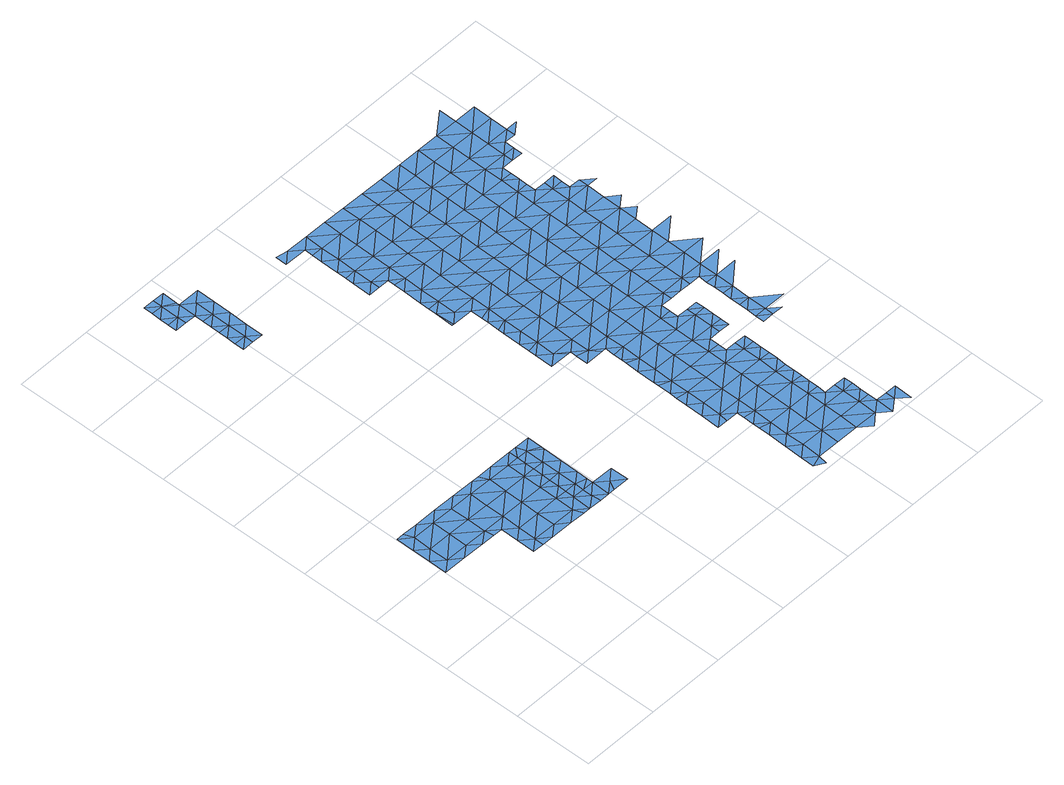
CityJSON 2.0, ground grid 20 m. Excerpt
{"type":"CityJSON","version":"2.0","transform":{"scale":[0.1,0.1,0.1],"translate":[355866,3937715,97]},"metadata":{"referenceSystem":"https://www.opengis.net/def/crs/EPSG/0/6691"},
"CityObjects":{
"waterbody1":{"type":"WaterBody","attributes":{"name":"9","class":"1140","function":"1","WaterBodyRiverFloodingRiskAttribute.description":"5","WaterBodyRiverFloodingRiskAttribute.rankOrg":"1","WaterBodyRiverFloodingRiskAttribute.adminType":"2","WaterBodyRiverFloodingRiskAttribute.scale":"L1"},"geometry":[{"type":"MultiSurface","lod":"1","boundaries":[[[0,1,2]],[[3,2,1]],[[3,4,2]],[[4,5,6]],[[7,6,5]],[[6,7,8]],[[6,8,9]],[[9,8,10]],[[11,10,8]],[[12,13,14]],[[15,16,17]],[[18,19,13]],[[20,21,22]],[[23,24,25]],[[26,27,28]],[[27,29,28]],[[30,31,28]],[[28,29,30]],[[32,33,7]],[[34,32,7]],[[35,36,37]],[[38,31,30]],[[39,31,38]],[[39,1,31]],[[40,31,1]],[[40,25,31]],[[25,28,31]],[[25,26,28]],[[24,26,25]],[[20,23,21]],[[23,25,21]],[[21,25,41]],[[13,21,41]],[[22,21,13]],[[19,22,13]],[[16,42,17]],[[42,18,17]],[[43,17,18]],[[44,17,43]],[[44,15,17]],[[45,12,46]],[[46,12,47]],[[47,12,14]],[[13,41,14]],[[48,49,50]],[[41,25,40]],[[36,50,0]],[[51,40,1]],[[0,2,6]],[[39,3,1]],[[4,6,2]],[[7,5,34]],[[33,8,7]],[[0,6,9]],[[52,9,10]],[[11,8,33]],[[11,53,10]],[[12,45,43]],[[43,18,12]],[[12,18,13]],[[53,54,10]],[[52,10,54]],[[54,37,52]],[[36,0,9]],[[52,36,9]],[[37,36,52]],[[36,48,50]],[[48,36,35]],[[47,55,46]],[[49,14,41]],[[49,41,50]],[[50,41,40]],[[50,40,51]],[[50,51,0]],[[0,51,1]],[[56,55,57]],[[57,49,58]],[[56,57,59]],[[57,58,59]],[[58,49,48]],[[55,47,57]],[[57,47,14]],[[57,14,49]]]}]},
"waterbody2":{"type":"WaterBody","attributes":{"name":"9","class":"1140","function":"1","WaterBodyRiverFloodingRiskAttribute.description":"5","WaterBodyRiverFloodingRiskAttribute.rankOrg":"2","WaterBodyRiverFloodingRiskAttribute.adminType":"2","WaterBodyRiverFloodingRiskAttribute.scale":"L1"},"geometry":[{"type":"MultiSurface","lod":"1","boundaries":[[[42,60,18]],[[19,18,60]],[[20,22,61]],[[61,22,60]],[[62,27,63]],[[24,64,26]],[[61,23,20]],[[65,61,60]],[[65,60,66]],[[67,68,64]],[[42,66,60]],[[60,22,19]],[[69,70,63]],[[69,63,68]],[[68,63,64]],[[64,63,26]],[[26,63,27]],[[62,29,27]],[[24,23,64]],[[61,64,23]],[[61,67,64]],[[65,67,61]],[[62,63,70]],[[42,16,66]]]}]},
"waterbody3":{"type":"WaterBody","attributes":{"name":"9","class":"1140","function":"1","WaterBodyRiverFloodingRiskAttribute.description":"5","WaterBodyRiverFloodingRiskAttribute.rankOrg":"2","WaterBodyRiverFloodingRiskAttribute.adminType":"2","WaterBodyRiverFloodingRiskAttribute.scale":"L1"},"geometry":[{"type":"MultiSurface","lod":"1","boundaries":[[[71,72,73]],[[74,72,71]],[[71,15,74]],[[71,16,15]],[[73,16,71]]]}]},
"waterbody4":{"type":"WaterBody","attributes":{"name":"9","class":"1140","function":"1","WaterBodyRiverFloodingRiskAttribute.description":"5","WaterBodyRiverFloodingRiskAttribute.rankOrg":"2","WaterBodyRiverFloodingRiskAttribute.adminType":"2","WaterBodyRiverFloodingRiskAttribute.scale":"L1"},"geometry":[{"type":"MultiSurface","lod":"1","boundaries":[[[75,76,77]],[[77,76,78]],[[79,80,75]],[[81,82,83]],[[81,84,82]],[[84,85,86]],[[85,87,86]],[[76,80,88]],[[88,89,76]],[[79,75,90]],[[86,87,91]],[[92,82,93]],[[93,82,94]],[[94,82,86]],[[90,94,86]],[[95,94,90]],[[75,95,90]],[[95,75,96]],[[95,96,97]],[[98,83,82]],[[98,82,92]],[[94,95,97]],[[77,96,75]],[[91,90,86]],[[86,82,84]],[[75,80,76]],[[99,100,101]],[[99,101,102]],[[103,102,101]],[[101,89,103]],[[76,89,101]],[[101,78,76]],[[78,101,100]]]}]},
"waterbody5":{"type":"WaterBody","attributes":{"name":"9","class":"1140","function":"1","WaterBodyRiverFloodingRiskAttribute.description":"5","WaterBodyRiverFloodingRiskAttribute.rankOrg":"2","WaterBodyRiverFloodingRiskAttribute.adminType":"2","WaterBodyRiverFloodingRiskAttribute.scale":"L1"},"geometry":[{"type":"MultiSurface","lod":"1","boundaries":[[[104,105,106]],[[106,107,104]],[[104,108,105]],[[109,110,111]],[[112,105,108]],[[109,111,113]],[[114,115,116]],[[108,117,112]],[[118,119,120]],[[121,122,114]],[[116,121,114]],[[123,110,109]],[[124,112,117]],[[115,125,116]],[[126,110,123]],[[127,128,129]],[[119,130,120]],[[131,132,133]],[[117,134,124]],[[135,122,121]],[[126,136,137]],[[109,113,138]],[[104,139,108]],[[134,140,141]],[[142,130,119]],[[141,124,134]],[[121,143,135]],[[131,144,132]],[[145,146,133]],[[136,126,123]],[[125,147,116]],[[135,143,148]],[[132,145,133]],[[149,150,140]],[[151,137,136]],[[152,153,154]],[[138,155,109]],[[108,139,117]],[[152,120,153]],[[146,145,156]],[[157,123,109]],[[120,130,153]],[[148,158,159]],[[149,140,134]],[[127,129,160]],[[144,161,132]],[[143,158,148]],[[162,163,164]],[[162,151,163]],[[165,166,147]],[[167,168,156]],[[138,150,149]],[[159,158,169]],[[165,170,166]],[[171,166,170]],[[151,136,163]],[[155,157,109]],[[104,172,139]],[[149,155,138]],[[173,174,164]],[[167,156,145]],[[175,154,176]],[[121,116,177]],[[163,173,164]],[[139,178,117]],[[179,180,169]],[[154,153,176]],[[116,147,177]],[[181,145,132]],[[158,179,169]],[[161,181,132]],[[130,182,153]],[[121,183,143]],[[168,184,185]],[[182,130,142]],[[136,123,157]],[[147,166,177]],[[186,175,187]],[[188,189,174]],[[185,184,160]],[[142,180,179]],[[184,168,167]],[[173,188,174]],[[134,117,190]],[[175,176,187]],[[161,186,187]],[[157,191,136]],[[192,166,171]],[[121,177,193]],[[187,181,161]],[[127,160,194]],[[190,117,178]],[[145,195,167]],[[149,134,190]],[[182,196,153]],[[182,142,179]],[[163,136,191]],[[172,197,139]],[[198,189,188]],[[181,195,145]],[[198,199,200]],[[158,143,183]],[[192,201,166]],[[202,173,163]],[[188,199,198]],[[176,153,196]],[[121,193,183]],[[191,203,163]],[[160,184,194]],[[200,199,192]],[[166,204,177]],[[205,187,176]],[[183,206,158]],[[204,193,177]],[[197,207,139]],[[139,208,178]],[[179,158,206]],[[209,188,173]],[[149,190,210]],[[199,201,192]],[[155,149,211]],[[212,213,167]],[[213,194,184]],[[214,176,196]],[[211,149,210]],[[202,163,203]],[[167,195,212]],[[184,167,213]],[[178,215,190]],[[216,199,188]],[[166,201,204]],[[157,155,217]],[[181,187,205]],[[176,214,205]],[[181,218,195]],[[179,206,219]],[[182,179,220]],[[217,155,211]],[[139,207,208]],[[209,173,202]],[[221,210,190]],[[216,201,199]],[[222,223,193]],[[220,179,219]],[[196,182,220]],[[222,193,204]],[[191,157,224]],[[218,181,205]],[[183,193,223]],[[225,212,195]],[[215,221,190]],[[226,227,197]],[[221,211,210]],[[228,194,213]],[[224,157,217]],[[203,191,224]],[[197,227,207]],[[178,208,215]],[[223,229,183]],[[229,219,206]],[[188,209,216]],[[214,196,230]],[[231,195,218]],[[206,183,229]],[[196,220,230]],[[202,203,232]],[[207,233,208]],[[212,234,213]],[[235,236,201]],[[211,237,217]],[[238,222,204]],[[203,224,232]],[[225,234,212]],[[234,228,213]],[[201,216,235]],[[204,201,236]],[[208,239,215]],[[195,231,225]],[[219,240,220]],[[214,230,241]],[[205,214,242]],[[209,202,243]],[[237,211,221]],[[236,238,204]],[[217,244,224]],[[238,223,222]],[[207,227,233]],[[243,202,232]],[[239,245,215]],[[242,214,241]],[[218,205,242]],[[245,246,215]],[[215,246,221]],[[208,247,239]],[[219,229,248]],[[224,249,232]],[[216,209,250]],[[208,233,247]],[[250,209,243]],[[240,219,248]],[[230,220,240]],[[251,235,216]],[[217,237,244]],[[246,252,221]],[[253,237,221]],[[231,218,254]],[[227,255,233]],[[252,253,221]],[[254,218,242]],[[238,256,223]],[[223,257,229]],[[258,259,232]],[[240,260,230]],[[224,261,249]],[[254,262,231]],[[231,263,225]],[[227,264,255]],[[232,249,258]],[[228,234,265]],[[256,257,223]],[[243,232,259]],[[266,239,247]],[[257,248,229]],[[267,216,250]],[[241,230,260]],[[224,244,261]],[[268,244,237]],[[269,270,233]],[[271,242,241]],[[272,268,237]],[[233,255,269]],[[237,253,272]],[[247,233,270]],[[264,273,255]],[[236,235,251]],[[216,267,251]],[[247,274,266]],[[275,249,261]],[[243,276,250]],[[234,225,263]],[[277,274,247]],[[278,241,260]],[[279,267,250]],[[242,271,254]],[[280,281,244]],[[231,262,263]],[[257,282,248]],[[244,281,261]],[[248,283,240]],[[234,284,265]],[[247,270,277]],[[285,276,243]],[[244,268,280]],[[243,259,285]],[[286,255,273]],[[287,256,238]],[[288,236,251]],[[276,279,250]],[[261,289,275]],[[240,283,260]],[[241,278,271]],[[238,236,287]],[[254,290,262]],[[291,289,261]],[[285,259,292]],[[291,261,281]],[[293,294,267]],[[271,290,254]],[[234,263,284]],[[287,236,288]],[[267,279,293]],[[273,295,286]],[[251,267,294]],[[296,295,273]],[[248,282,283]],[[260,297,278]],[[287,298,256]],[[256,299,257]],[[300,263,262]],[[283,297,260]],[[292,301,285]],[[290,302,262]],[[265,284,303]],[[304,288,251]],[[305,279,276]],[[300,284,263]],[[306,276,285]],[[307,306,285]],[[297,308,278]],[[278,309,271]],[[307,285,301]],[[299,256,298]],[[251,294,304]],[[282,257,299]],[[310,287,288]],[[311,305,276]],[[312,304,294]],[[300,262,302]],[[271,309,290]],[[299,313,282]],[[282,314,283]],[[311,276,306]],[[300,315,284]],[[316,310,288]],[[316,288,304]],[[317,305,311]],[[303,284,315]],[[318,297,283]],[[278,308,309]],[[309,319,290]],[[290,320,302]],[[312,321,304]],[[315,322,303]],[[298,287,310]],[[314,282,313]],[[323,299,298]],[[297,318,308]],[[302,324,300]],[[325,323,298]],[[321,326,304]],[[323,313,299]],[[304,326,316]],[[325,298,310]],[[283,314,318]],[[327,309,308]],[[290,319,320]],[[328,314,313]],[[329,330,331]],[[316,332,310]],[[315,300,324]],[[333,308,318]],[[326,332,316]],[[309,327,319]],[[302,320,324]],[[334,329,335]],[[324,336,315]],[[329,331,335]],[[321,337,326]],[[315,338,322]],[[339,325,310]],[[340,341,342]],[[328,313,323]],[[336,338,315]],[[343,318,314]],[[340,334,335]],[[342,334,340]],[[308,333,327]],[[332,339,310]],[[331,344,335]],[[319,345,320]],[[337,346,326]],[[347,343,314]],[[343,333,318]],[[348,349,350]],[[325,351,323]],[[347,314,328]],[[348,341,340]],[[350,341,348]],[[352,319,327]],[[339,351,325]],[[353,340,335]],[[345,319,352]],[[324,320,345]],[[354,326,346]],[[355,327,333]],[[356,349,348]],[[357,349,356]],[[351,358,323]],[[323,359,328]],[[346,357,356]],[[345,360,324]],[[361,355,333]],[[332,362,339]],[[355,352,327]],[[328,359,347]],[[361,333,343]],[[332,326,362]],[[354,346,356]],[[336,324,363]],[[326,354,362]],[[323,358,359]],[[363,324,360]],[[348,364,356]],[[363,365,336]],[[362,366,339]],[[367,345,352]],[[359,368,347]],[[347,369,343]],[[338,336,365]],[[370,367,352]],[[351,371,358]],[[367,360,345]],[[356,372,354]],[[343,369,361]],[[370,352,355]],[[351,339,371]],[[361,373,355]],[[374,362,354]],[[339,366,371]],[[347,368,369]],[[375,363,360]],[[369,376,361]],[[373,377,355]],[[378,370,355]],[[374,366,362]],[[377,378,355]],[[361,376,373]],[[379,375,360]],[[359,380,368]],[[358,371,381]],[[379,360,367]],[[359,358,380]],[[378,382,370]],[[382,383,370]],[[370,383,367]],[[384,371,366]],[[358,381,380]],[[365,363,375]],[[385,373,376]],[[369,386,376]],[[383,387,367]],[[367,387,379]],[[368,380,388]],[[389,365,375]],[[369,368,390]],[[386,391,376]],[[376,392,385]],[[381,393,380]],[[391,392,376]],[[369,390,386]],[[368,388,390]],[[394,375,379]],[[395,387,383]],[[387,396,379]],[[380,397,388]],[[394,389,375]],[[398,386,390]],[[395,399,387]],[[400,398,390]],[[379,396,394]],[[394,401,389]],[[399,402,387]],[[387,402,396]],[[395,403,399]],[[401,404,389]],[[402,405,396]],[[396,406,394]],[[402,407,405]],[[396,405,406]],[[401,394,408]],[[407,409,405]],[[394,406,408]]]}]}
},
"vertices":[
[144,454,4],[201,499,4],[144,500,4],[173,523,4],[116,524,4],[60,524,4],[88,501,4],[31,502,4],[30,456,4],[87,455,4],[30,409,4],[2,433,4],[311,312,4],[312,359,4],[255,359,4],[396,288,4],[397,334,4],[368,311,4],[340,335,4],[340,358,4],[341,404,4],[313,405,4],[341,381,4],[342,427,4],[342,451,4],[314,451,4],[342,474,4],[343,497,4],[314,497,4],[343,520,4],[286,521,4],[258,498,4],[3,525,4],[2,479,4],[22,525,4],[147,384,4],[143,407,4],[114,385,4],[248,521,4],[230,522,4],[257,452,4],[256,406,4],[368,335,4],[339,289,4],[371,288,4],[321,289,4],[283,290,4],[255,313,4],[171,384,4],[199,360,4],[200,407,4],[200,453,4],[86,408,4],[1,387,4],[58,386,4],[226,291,4],[197,291,4],[198,314,4],[170,338,4],[169,292,4],
[369,358,4],[369,404,4],[363,520,4],[371,496,4],[370,450,4],[397,380,4],[397,351,4],[398,426,4],[399,473,4],[399,482,4],[400,519,4],
[425,310,4],[453,287,4],[453,333,4],[412,288,4],
[213,1238,8],[212,1192,8],[241,1215,8],[240,1169,8],[185,1239,8],[184,1216,8],[130,1332,8],[158,1332,8],[130,1355,8],[129,1309,8],[129,1286,8],[157,1286,8],[128,1263,8],[184,1193,8],[184,1170,8],[185,1262,8],[157,1263,8],[187,1354,8],[186,1316,8],[186,1308,8],[214,1285,8],[242,1261,8],[242,1307,8],[158,1355,8],[211,1123,8],[239,1122,8],[212,1146,8],[183,1123,8],[183,1147,8],
[760,28,18],[732,51,19],[732,19,18],[757,5,18],[761,74,20],[707,260,20],[679,283,21],[678,237,20],[733,97,20],[704,237,20],[572,655,21],[571,609,21],[600,631,21],[761,120,20],[518,841,21],[522,841,21],[519,887,21],[601,677,21],[572,674,21],[708,306,21],[734,144,20],[622,608,21],[680,329,21],[440,1235,23],[411,1240,23],[411,1212,23],[547,863,21],[465,1026,22],[493,1049,22],[465,1073,22],[762,166,20],[573,701,21],[709,352,21],[680,356,21],[735,236,20],[817,73,20],[734,190,20],[734,173,20],[575,840,21],[601,724,21],[494,1026,22],[494,1095,22],[466,1093,22],[628,608,21],[573,747,21],[763,213,20],[735,216,20],[681,376,21],[519,909,21],[548,909,21],[520,933,21],[764,259,20],[466,1119,22],[764,305,21],[602,770,21],[574,761,21],[468,1211,22],[521,1025,22],[681,410,21],[709,398,21],[681,422,21],[627,592,21],[656,584,21],[495,1141,22],[467,1165,22],[574,793,21],[627,561,21],[674,561,21],[817,27,18],[710,445,21],[682,468,21],[520,979,22],[548,956,21],[656,630,21],[818,119,20],[603,816,21],[574,808,21],[550,1048,22],[604,862,21],[658,723,21],[495,1188,22],[467,1189,22],[521,1006,22],[549,1002,22],[711,491,21],[683,502,21],[819,165,20],[765,351,21],[684,561,21],[657,677,21],[496,1234,23],[551,1094,22],[604,909,21],[873,26,18],[683,514,21],[712,537,21],[683,536,21],[712,583,21],[767,444,21],[766,397,21],[713,629,21],[606,1001,22],[659,769,21],[874,72,19],[875,118,19],[767,490,21],[820,212,20],[820,258,20],[551,1141,22],[552,1187,22],[605,955,21],[876,165,19],[768,536,21],[821,304,21],[606,1047,22],[659,815,21],[660,861,21],[876,211,19],[714,676,21],[715,722,21],[822,350,21],[608,1140,22],[901,2,18],[930,25,18],[553,1233,23],[715,768,21],[661,908,21],[607,1093,22],[823,397,21],[931,71,19],[609,1186,22],[769,582,21],[770,629,21],[877,257,19],[770,675,21],[903,141,19],[717,861,21],[662,954,21],[662,1000,22],[823,443,21],[878,303,21],[904,164,19],[904,187,19],[931,117,19],[716,814,21],[851,373,21],[824,489,21],[826,581,21],[905,210,19],[905,233,19],[663,1046,22],[959,48,18],[771,721,21],[772,767,21],[851,396,21],[851,419,21],[718,907,21],[878,349,21],[664,1093,22],[665,1139,22],[958,1,18],[609,1232,22],[932,141,19],[825,535,21],[906,280,20],[959,71,19],[959,94,19],[719,999,22],[905,257,19],[987,24,18],[960,140,19],[879,373,21],[881,488,21],[960,117,19],[718,953,21],[853,512,21],[906,303,21],[906,326,21],[773,813,21],[773,860,21],[665,1185,22],[880,442,21],[987,47,18],[827,674,21],[826,628,21],[907,372,21],[720,1045,22],[907,349,21],[880,419,21],[853,535,21],[854,558,21],[1015,47,18],[1014,0,18],[774,906,21],[828,720,21],[829,766,21],[721,1138,22],[908,418,21],[721,1092,22],[666,1231,22],[882,580,21],[881,511,21],[909,464,21],[908,441,21],[775,952,21],[776,998,22],[884,673,21],[909,488,21],[882,557,21],[829,812,21],[830,859,21],[722,1184,22],[883,627,21],[909,511,21],[831,905,21],[776,1044,22],[777,1091,22],[910,557,21],[723,1230,22],[885,765,21],[778,1137,22],[884,719,21],[939,580,21],[832,997,22],[886,812,21],[964,394,21],[964,371,21],[992,371,21],[940,626,21],[832,951,21],[965,417,21],[993,394,21],[779,1183,22],[938,556,21],[779,1229,22],[940,672,21],[993,440,21],[965,464,21],[965,440,21],[887,904,21],[1020,370,21],[834,1090,22],[967,556,21],[887,858,21],[994,486,21],[966,510,21],[966,487,21],[941,718,21],[833,1044,22],[1049,393,21],[995,579,21],[889,996,22],[995,532,21],[966,533,21],[942,764,21],[943,811,21],[835,1136,22],[888,950,21],[996,625,21],[835,1182,22],[1051,532,21],[836,1228,22],[997,671,21],[890,1089,22],[943,857,21],[944,903,21],[890,1043,22],[998,717,21],[1052,578,21],[917,973,22],[1053,624,21],[892,1181,22],[945,949,21],[917,996,22],[918,1019,22],[891,1135,22],[999,810,21],[998,764,21],[918,1042,22],[918,1065,22],[1054,716,21],[945,972,22],[973,926,21],[947,1088,22],[1000,856,21],[893,1228,22],[1001,902,21],[973,949,21],[974,972,22],[1027,786,21],[949,1180,22],[947,1065,22],[948,1134,22],[1028,832,21],[1001,925,21],[975,1087,22],[1029,902,21],[949,1227,22],[976,1111,22],[975,1064,22],[950,1273,22],[1004,1133,22],[1005,1179,22],[1004,1110,22],[1006,1226,22],[1033,1133,22]
]}
